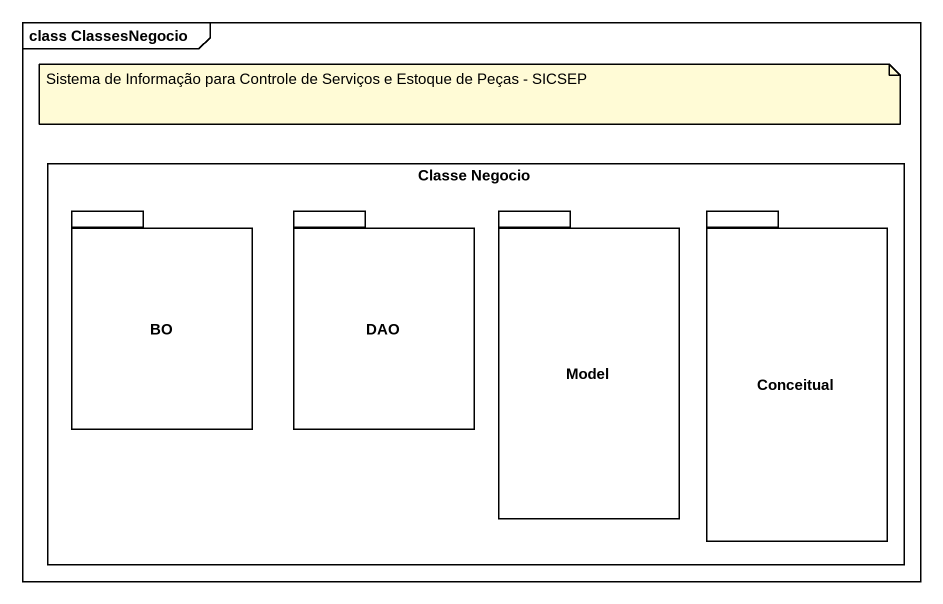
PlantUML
@startuml
mainframe class ClassesNegocio
rectangle "Classe Negocio" as Classe_Negocio {
  package BO {
  }
  package DAO {
  }
  package Model {
  }
  package Conceitual {
  }
}
note as N1
  Sistema de Informação para Controle de Serviços e Estoque de Peças - SICSEP
end note
@enduml
